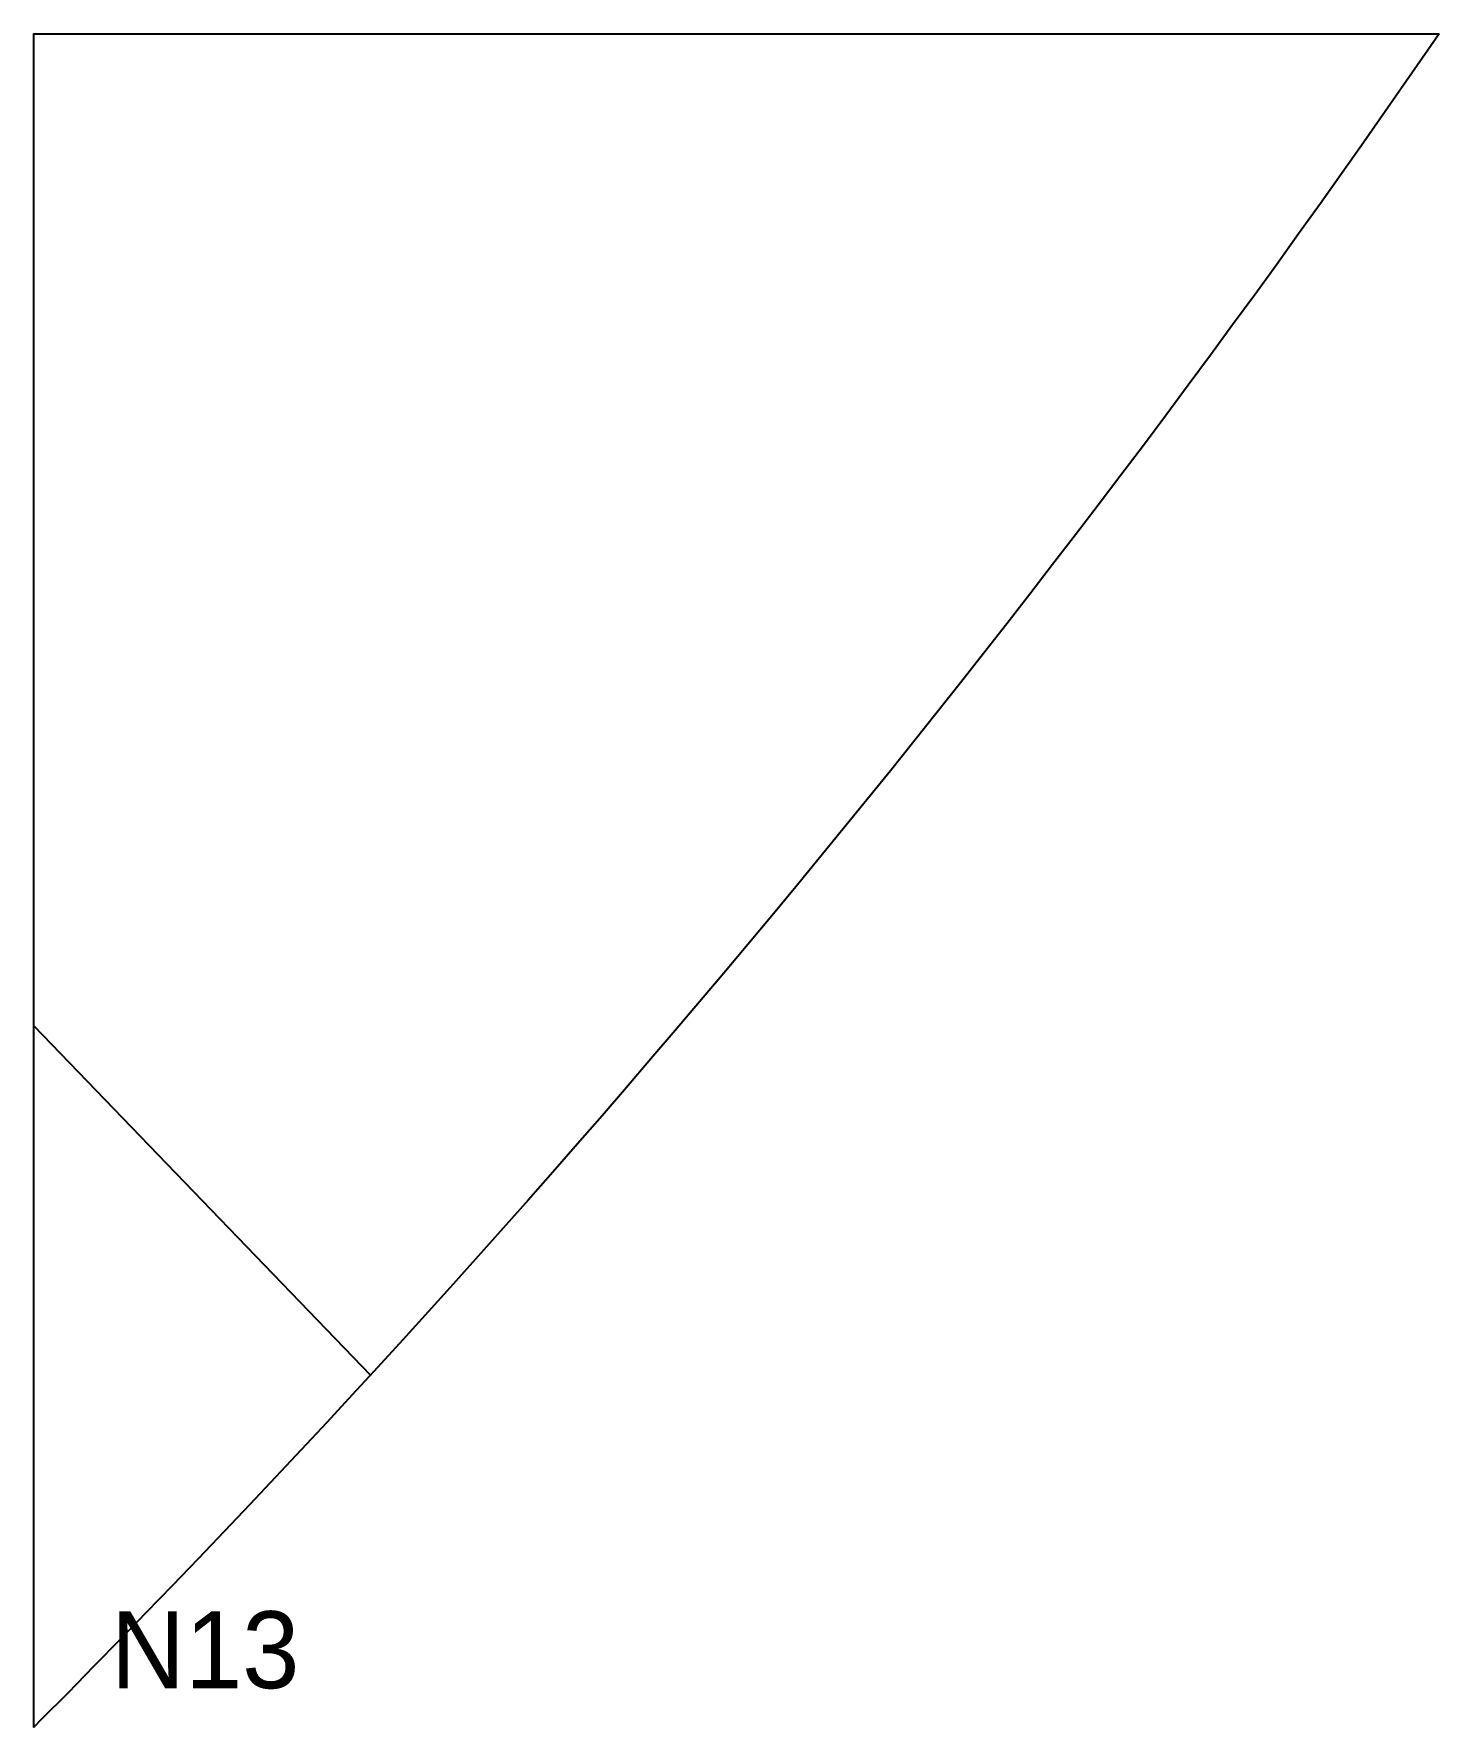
# Model space of a CAD drawing. Header units: millimetres. Extents: x 0 to 731, y 20 to 900.
import ezdxf

# ---------------------------------------------------------------- set-up
doc = ezdxf.new("R2010")
doc.units = ezdxf.units.MM
for name, color, linetype in [('CUT', 1, 'Continuous'), ('ID', 3, 'Continuous'), ('QIBLA', 5, 'Continuous')]:
    doc.layers.add(name, color=color, linetype=linetype)

msp = doc.modelspace()

# ---------------------------------------------------------------- linework, layer by layer
at = {"layer": 'CUT'}
msp.add_lwpolyline([(730.91, 900), (725.1, 891.56), (714, 875.54), (702.86, 859.56), (691.66, 843.62), (680.42, 827.71), (669.13, 811.83), (657.79, 795.99), (646.4, 780.18), (634.97, 764.41), (623.48, 748.68), (611.95, 732.97), (600.37, 717.31), (588.74, 701.68), (577.06, 686.09), (565.34, 670.53), (553.56, 655), (541.74, 639.52), (529.88, 624.07), (517.96, 608.66), (506, 593.28), (493.99, 577.94), (481.93, 562.64), (469.83, 547.37), (457.68, 532.14), (445.48, 516.95), (433.24, 501.8), (420.95, 486.68), (408.62, 471.6), (396.23, 456.56), (383.81, 441.56), (371.33, 426.6), (358.81, 411.67), (346.25, 396.78), (333.64, 381.93), (320.98, 367.12), (308.28, 352.35), (295.53, 337.62), (282.74, 322.93), (269.9, 308.27), (257.02, 293.66), (244.09, 279.09), (231.12, 264.55), (218.1, 250.06), (205.04, 235.6), (191.93, 221.19), (178.79, 206.81), (165.59, 192.48), (152.35, 178.18), (139.07, 163.93), (125.75, 149.72), (112.38, 135.55), (98.97, 121.42), (85.51, 107.33), (72.02, 93.28), (58.47, 79.28), (44.89, 65.31), (31.26, 51.39), (17.59, 37.51), (3.88, 23.67), (0, 19.77), (0, 900), (730.91, 900)], close=True, dxfattribs=at)
at = {"layer": 'QIBLA'}
msp.add_lwpolyline([(0, 384.33), (175.08, 202.8)], dxfattribs=at)

# ---------------------------------------------------------------- texts
at = {"layer": 'ID'}
msp.add_text('N13', height=40, dxfattribs=at).set_placement((40, 40))

doc.saveas('drawing.dxf')
